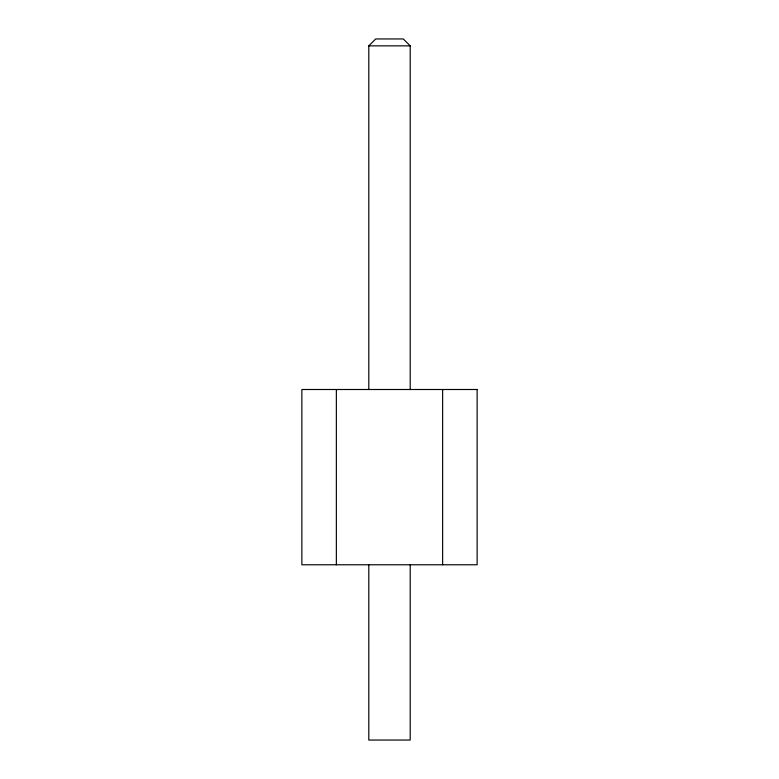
<?xml version="1.0" encoding="UTF-8"?>
<svg xmlns="http://www.w3.org/2000/svg" width="779" height="779" viewBox="0 0 779 779"><rect width="100%" height="100%" fill="white"/><g stroke="black" fill="none" stroke-linecap="round" stroke-linejoin="round"><path stroke-width="1.17" d="M368.798 389.5L368.798 45.854L375.702 38.95L403.298 38.95L410.202 45.854L410.202 389.5M368.798 45.854L410.202 45.854M442.638 389.5L442.638 564.775M410.202 564.775L410.202 740.05L368.798 740.05L368.798 564.775M336.362 389.5L336.362 564.775M477.137 389.5L301.863 389.5L301.863 564.775L477.137 564.775L477.137 389.5"/></g></svg>
